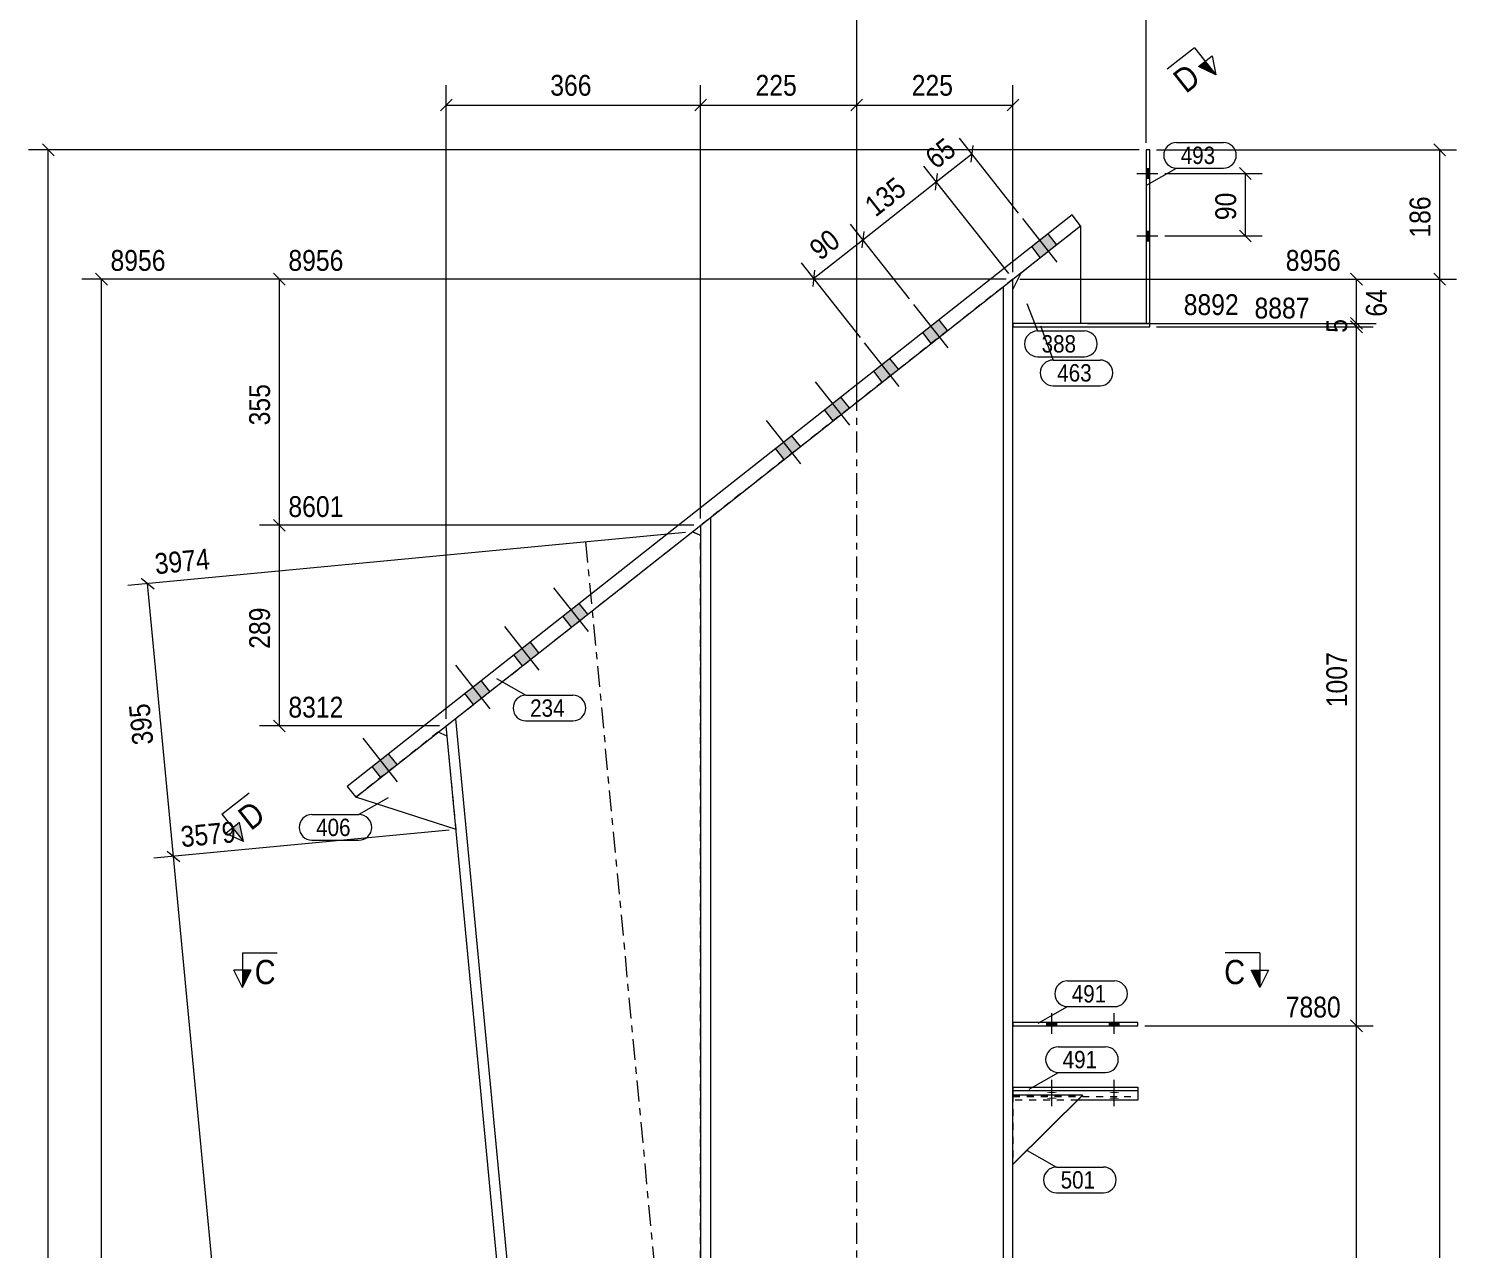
# Model space of a CAD drawing. Header units: millimetres. Extents: x 2 to 579, y 1 to 825.
# Drawn here: x 173.2 to 378.9, y 549.9 to 725.8 of the extents above; entities that cross this region are included whole.
import ezdxf

# ---------------------------------------------------------------- set-up
doc = ezdxf.new("R2010")
doc.units = ezdxf.units.MM
for name, pattern in [('XKITLINE00', [0]), ('XKITLINE01', [4, 1, -1, 1, -1]), ('XKITLINE03', [6, 3, -1, 1, -1])]:
    doc.linetypes.add(name, pattern=pattern)
for name, color, linetype, lineweight in [('Bolt', 3, 'Continuous', 0), ('Dimensions', 7, 'Continuous', 0), ('Part', 2, 'Continuous', 0), ('PartMark', 7, 'Continuous', 0), ('Section', 6, 'Continuous', 0)]:
    doc.layers.add(name, color=color, linetype=linetype, lineweight=lineweight)
doc.styles.add('ARIAL', font='ARIAL.TTF')

# ---------------------------------------------------------------- blocks, each defined once
blk = doc.blocks.new('*A7')
at = {"layer": 'Bolt'}
for points in [[(318.98, 692.79), (317.74, 694.36), (320.1, 696.22), (321.33, 694.65)], [(318.98, 692.79), (317.74, 694.36), (320.1, 696.22), (321.33, 694.65)], [(303.27, 680.41), (302.03, 681.98), (304.39, 683.83), (305.63, 682.26)], [(303.27, 680.41), (302.03, 681.98), (304.39, 683.83), (305.63, 682.26)], [(296.2, 674.83), (294.97, 676.41), (297.32, 678.26), (298.56, 676.69)], [(296.2, 674.83), (294.97, 676.41), (297.32, 678.26), (298.56, 676.69)], [(289.14, 669.26), (287.9, 670.83), (290.25, 672.69), (291.49, 671.12)], [(289.14, 669.26), (287.9, 670.83), (290.25, 672.69), (291.49, 671.12)], [(282.07, 663.69), (280.83, 665.26), (283.19, 667.12), (284.42, 665.55)], [(282.07, 663.69), (280.83, 665.26), (283.19, 667.12), (284.42, 665.55)], [(251.44, 639.55), (250.2, 641.12), (252.56, 642.97), (253.8, 641.4)], [(251.44, 639.55), (250.2, 641.12), (252.56, 642.97), (253.8, 641.4)], [(244.37, 633.97), (243.14, 635.55), (245.49, 637.4), (246.73, 635.83)], [(244.37, 633.97), (243.14, 635.55), (245.49, 637.4), (246.73, 635.83)], [(237.31, 628.4), (236.07, 629.97), (238.42, 631.83), (239.66, 630.26)], [(237.31, 628.4), (236.07, 629.97), (238.42, 631.83), (239.66, 630.26)], [(223.96, 617.88), (222.72, 619.45), (225.07, 621.31), (226.31, 619.74)], [(223.96, 617.88), (222.72, 619.45), (225.07, 621.31), (226.31, 619.74)]]:
    blk.add_hatch(color=3, dxfattribs=at).paths.add_polyline_path(points, flags=17)
at = {"layer": 'Bolt', "color": 3, "linetype": 'XKITLINE00', "lineweight": 0}
for p, q in [((321.39, 692.15), (316.44, 698.43)), ((321.39, 692.15), (316.44, 698.43)), ((321.33, 694.65), (320.1, 696.22)), ((321.33, 694.65), (320.1, 696.22)), ((318.98, 692.79), (317.74, 694.36)), ((318.98, 692.79), (317.74, 694.36)), ((305.69, 679.76), (300.74, 686.05)), ((305.69, 679.76), (300.74, 686.05)), ((305.63, 682.26), (304.39, 683.83)), ((305.63, 682.26), (304.39, 683.83)), ((303.27, 680.41), (302.03, 681.98)), ((303.27, 680.41), (302.03, 681.98)), ((298.62, 674.19), (293.67, 680.48)), ((298.62, 674.19), (293.67, 680.48)), ((298.56, 676.69), (297.32, 678.26)), ((298.56, 676.69), (297.32, 678.26)), ((291.55, 668.62), (286.6, 674.9)), ((291.55, 668.62), (286.6, 674.9)), ((296.2, 674.83), (294.97, 676.41)), ((296.2, 674.83), (294.97, 676.41)), ((289.14, 669.26), (287.9, 670.83)), ((289.14, 669.26), (287.9, 670.83)), ((291.49, 671.12), (290.25, 672.69)), ((291.49, 671.12), (290.25, 672.69)), ((284.48, 663.05), (279.53, 669.33)), ((284.48, 663.05), (279.53, 669.33)), ((284.42, 665.55), (283.19, 667.12)), ((284.42, 665.55), (283.19, 667.12)), ((282.07, 663.69), (280.83, 665.26)), ((282.07, 663.69), (280.83, 665.26)), ((253.86, 638.9), (248.9, 645.19)), ((253.86, 638.9), (248.9, 645.19)), ((253.8, 641.4), (252.56, 642.97)), ((253.8, 641.4), (252.56, 642.97)), ((251.44, 639.55), (250.2, 641.12)), ((251.44, 639.55), (250.2, 641.12)), ((246.79, 633.33), (241.84, 639.61)), ((246.79, 633.33), (241.84, 639.61)), ((246.73, 635.83), (245.49, 637.4)), ((246.73, 635.83), (245.49, 637.4)), ((239.72, 627.76), (234.77, 634.04)), ((239.72, 627.76), (234.77, 634.04)), ((244.37, 633.97), (243.14, 635.55)), ((244.37, 633.97), (243.14, 635.55)), ((239.66, 630.26), (238.42, 631.83)), ((239.66, 630.26), (238.42, 631.83)), ((237.31, 628.4), (236.07, 629.97)), ((237.31, 628.4), (236.07, 629.97)), ((226.37, 617.24), (221.42, 623.52)), ((226.37, 617.24), (221.42, 623.52)), ((223.96, 617.88), (222.72, 619.45)), ((223.96, 617.88), (222.72, 619.45)), ((226.31, 619.74), (225.07, 621.31)), ((226.31, 619.74), (225.07, 621.31))]:
    blk.add_line(p, q, dxfattribs=at)
blk = doc.blocks.new('*A11')
at = {"layer": 'Bolt'}
for points in [[(321.34, 582.6), (321.34, 582.1), (319.94, 582.1), (319.94, 582.6)], [(321.34, 582.6), (321.34, 582.1), (319.94, 582.1), (319.94, 582.6)], [(330.34, 582.6), (330.34, 582.1), (328.94, 582.1), (328.94, 582.6)], [(330.34, 582.6), (330.34, 582.1), (328.94, 582.1), (328.94, 582.6)]]:
    blk.add_hatch(color=3, dxfattribs=at).paths.add_polyline_path(points, flags=17)
at = {"layer": 'Bolt', "color": 3, "linetype": 'XKITLINE00', "lineweight": 0}
for p, q in [((319.94, 582.1), (319.94, 582.6)), ((319.94, 582.1), (319.94, 582.6)), ((320.64, 580.94), (320.64, 583.94)), ((320.64, 580.94), (320.64, 583.94)), ((321.34, 582.1), (321.34, 582.6)), ((321.34, 582.1), (321.34, 582.6)), ((328.94, 582.1), (328.94, 582.6)), ((328.94, 582.1), (328.94, 582.6)), ((329.64, 580.94), (329.64, 583.94)), ((329.64, 580.94), (329.64, 583.94)), ((330.34, 582.1), (330.34, 582.6)), ((330.34, 582.1), (330.34, 582.6))]:
    blk.add_line(p, q, dxfattribs=at)
blk = doc.blocks.new('*A12')
at = {"layer": 'Bolt'}
for points in [[(334.24, 705.61), (334.74, 705.61), (334.74, 704.21), (334.24, 704.21)], [(334.24, 696.61), (334.74, 696.61), (334.74, 695.21), (334.24, 695.21)]]:
    blk.add_hatch(color=3, dxfattribs=at).paths.add_polyline_path(points, flags=17)
at = {"layer": 'Bolt', "color": 3, "linetype": 'XKITLINE00', "lineweight": 0}
for p, q in [((332.9, 704.91), (335.9, 704.91)), ((334.24, 705.61), (334.74, 705.61)), ((334.24, 704.21), (334.74, 704.21)), ((332.9, 695.91), (335.9, 695.91)), ((334.24, 696.61), (334.74, 696.61)), ((334.24, 695.21), (334.74, 695.21))]:
    blk.add_line(p, q, dxfattribs=at)
blk = doc.blocks.new('*A13')
at = {"layer": 'Bolt'}
for points in [[(334.24, 705.61), (334.74, 705.61), (334.74, 704.21), (334.24, 704.21)], [(334.24, 696.61), (334.74, 696.61), (334.74, 695.21), (334.24, 695.21)]]:
    blk.add_hatch(color=3, dxfattribs=at).paths.add_polyline_path(points, flags=17)
at = {"layer": 'Bolt', "color": 3, "linetype": 'XKITLINE00', "lineweight": 0}
for p, q in [((332.9, 704.91), (335.9, 704.91)), ((334.24, 705.61), (334.74, 705.61)), ((334.24, 704.21), (334.74, 704.21)), ((332.9, 695.91), (335.9, 695.91)), ((334.24, 696.61), (334.74, 696.61)), ((334.24, 695.21), (334.74, 695.21))]:
    blk.add_line(p, q, dxfattribs=at)
blk = doc.blocks.new('*A14')
at = {"layer": 'Bolt'}
for points in [[(320.67, 572.58), (320.7, 572.58), (320.74, 572.58), (320.77, 572.58), (320.81, 572.58), (320.84, 572.57), (320.87, 572.57), (320.9, 572.57), (320.94, 572.57), (320.97, 572.57), (321, 572.57), (321.02, 572.57), (321.05, 572.56), (321.08, 572.56), (321.11, 572.56), (321.13, 572.56), (321.15, 572.55), (321.18, 572.55), (321.2, 572.55), (321.22, 572.55), (321.24, 572.54), (321.25, 572.54), (321.27, 572.54), (321.28, 572.53), (321.29, 572.53), (321.31, 572.53), (321.31, 572.52), (321.32, 572.52), (321.33, 572.52), (321.33, 572.51), (321.33, 572.51), (321.34, 572.5), (321.33, 572.5), (321.33, 572.5), (321.33, 572.49), (321.32, 572.49), (321.31, 572.49), (321.31, 572.48), (321.29, 572.48), (321.28, 572.48), (321.27, 572.47), (321.25, 572.47), (321.24, 572.47), (321.22, 572.46), (321.2, 572.46), (321.18, 572.46), (321.15, 572.46), (321.13, 572.45), (321.11, 572.45), (321.08, 572.45), (321.05, 572.45), (321.02, 572.44), (321, 572.44), (320.97, 572.44), (320.94, 572.44), (320.9, 572.44), (320.87, 572.44), (320.84, 572.43), (320.81, 572.43), (320.77, 572.43), (320.74, 572.43), (320.7, 572.43), (320.67, 572.43), (320.64, 572.43), (320.6, 572.43), (320.57, 572.43), (320.53, 572.43), (320.5, 572.43), (320.47, 572.43), (320.43, 572.43), (320.4, 572.44), (320.37, 572.44), (320.34, 572.44), (320.31, 572.44), (320.28, 572.44), (320.25, 572.44), (320.22, 572.45), (320.19, 572.45), (320.17, 572.45), (320.14, 572.45), (320.12, 572.46), (320.09, 572.46), (320.07, 572.46), (320.05, 572.46), (320.04, 572.47), (320.02, 572.47), (320, 572.47), (319.99, 572.48), (319.98, 572.48), (319.97, 572.48), (319.96, 572.49), (319.95, 572.49), (319.94, 572.49), (319.94, 572.5), (319.94, 572.5), (319.94, 572.5), (319.94, 572.51), (319.94, 572.51), (319.94, 572.52), (319.95, 572.52), (319.96, 572.52), (319.97, 572.53), (319.98, 572.53), (319.99, 572.53), (320, 572.54), (320.02, 572.54), (320.04, 572.54), (320.05, 572.55), (320.07, 572.55), (320.09, 572.55), (320.12, 572.55), (320.14, 572.56), (320.17, 572.56), (320.19, 572.56), (320.22, 572.56), (320.25, 572.57), (320.28, 572.57), (320.31, 572.57), (320.34, 572.57), (320.37, 572.57), (320.4, 572.57), (320.43, 572.57), (320.47, 572.58), (320.5, 572.58), (320.53, 572.58), (320.57, 572.58), (320.6, 572.58), (320.64, 572.58)], [(329.67, 572.58), (329.7, 572.58), (329.74, 572.58), (329.77, 572.58), (329.81, 572.58), (329.84, 572.57), (329.87, 572.57), (329.9, 572.57), (329.94, 572.57), (329.97, 572.57), (330, 572.57), (330.02, 572.57), (330.05, 572.56), (330.08, 572.56), (330.11, 572.56), (330.13, 572.56), (330.15, 572.55), (330.18, 572.55), (330.2, 572.55), (330.22, 572.55), (330.24, 572.54), (330.25, 572.54), (330.27, 572.54), (330.28, 572.53), (330.29, 572.53), (330.31, 572.53), (330.31, 572.52), (330.32, 572.52), (330.33, 572.52), (330.33, 572.51), (330.33, 572.51), (330.34, 572.5), (330.33, 572.5), (330.33, 572.5), (330.33, 572.49), (330.32, 572.49), (330.31, 572.49), (330.31, 572.48), (330.29, 572.48), (330.28, 572.48), (330.27, 572.47), (330.25, 572.47), (330.24, 572.47), (330.22, 572.46), (330.2, 572.46), (330.18, 572.46), (330.15, 572.46), (330.13, 572.45), (330.11, 572.45), (330.08, 572.45), (330.05, 572.45), (330.02, 572.44), (330, 572.44), (329.97, 572.44), (329.94, 572.44), (329.9, 572.44), (329.87, 572.44), (329.84, 572.43), (329.81, 572.43), (329.77, 572.43), (329.74, 572.43), (329.7, 572.43), (329.67, 572.43), (329.64, 572.43), (329.6, 572.43), (329.57, 572.43), (329.53, 572.43), (329.5, 572.43), (329.47, 572.43), (329.43, 572.43), (329.4, 572.44), (329.37, 572.44), (329.34, 572.44), (329.31, 572.44), (329.28, 572.44), (329.25, 572.44), (329.22, 572.45), (329.19, 572.45), (329.17, 572.45), (329.14, 572.45), (329.12, 572.46), (329.09, 572.46), (329.07, 572.46), (329.05, 572.46), (329.04, 572.47), (329.02, 572.47), (329, 572.47), (328.99, 572.48), (328.98, 572.48), (328.97, 572.48), (328.96, 572.49), (328.95, 572.49), (328.94, 572.49), (328.94, 572.5), (328.94, 572.5), (328.94, 572.5), (328.94, 572.51), (328.94, 572.51), (328.94, 572.52), (328.95, 572.52), (328.96, 572.52), (328.97, 572.53), (328.98, 572.53), (328.99, 572.53), (329, 572.54), (329.02, 572.54), (329.04, 572.54), (329.05, 572.55), (329.07, 572.55), (329.09, 572.55), (329.12, 572.55), (329.14, 572.56), (329.17, 572.56), (329.19, 572.56), (329.22, 572.56), (329.25, 572.57), (329.28, 572.57), (329.31, 572.57), (329.34, 572.57), (329.37, 572.57), (329.4, 572.57), (329.43, 572.57), (329.47, 572.58), (329.5, 572.58), (329.53, 572.58), (329.57, 572.58), (329.6, 572.58), (329.64, 572.58)], [(320.67, 571.74), (320.7, 571.74), (320.74, 571.74), (320.77, 571.74), (320.81, 571.74), (320.84, 571.74), (320.87, 571.73), (320.9, 571.73), (320.94, 571.73), (320.97, 571.73), (321, 571.73), (321.02, 571.73), (321.05, 571.72), (321.08, 571.72), (321.11, 571.72), (321.13, 571.72), (321.15, 571.71), (321.18, 571.71), (321.2, 571.71), (321.22, 571.71), (321.24, 571.7), (321.25, 571.7), (321.27, 571.7), (321.28, 571.69), (321.29, 571.69), (321.31, 571.69), (321.31, 571.68), (321.32, 571.68), (321.33, 571.68), (321.33, 571.67), (321.33, 571.67), (321.34, 571.67), (321.33, 571.66), (321.33, 571.66), (321.33, 571.65), (321.32, 571.65), (321.31, 571.65), (321.31, 571.64), (321.29, 571.64), (321.28, 571.64), (321.27, 571.63), (321.25, 571.63), (321.24, 571.63), (321.22, 571.62), (321.2, 571.62), (321.18, 571.62), (321.15, 571.62), (321.13, 571.61), (321.11, 571.61), (321.08, 571.61), (321.05, 571.61), (321.02, 571.6), (321, 571.6), (320.97, 571.6), (320.94, 571.6), (320.9, 571.6), (320.87, 571.6), (320.84, 571.6), (320.81, 571.59), (320.77, 571.59), (320.74, 571.59), (320.7, 571.59), (320.67, 571.59), (320.64, 571.59), (320.6, 571.59), (320.57, 571.59), (320.53, 571.59), (320.5, 571.59), (320.47, 571.59), (320.43, 571.6), (320.4, 571.6), (320.37, 571.6), (320.34, 571.6), (320.31, 571.6), (320.28, 571.6), (320.25, 571.6), (320.22, 571.61), (320.19, 571.61), (320.17, 571.61), (320.14, 571.61), (320.12, 571.62), (320.09, 571.62), (320.07, 571.62), (320.05, 571.62), (320.04, 571.63), (320.02, 571.63), (320, 571.63), (319.99, 571.64), (319.98, 571.64), (319.97, 571.64), (319.96, 571.65), (319.95, 571.65), (319.94, 571.65), (319.94, 571.66), (319.94, 571.66), (319.94, 571.67), (319.94, 571.67), (319.94, 571.67), (319.94, 571.68), (319.95, 571.68), (319.96, 571.68), (319.97, 571.69), (319.98, 571.69), (319.99, 571.69), (320, 571.7), (320.02, 571.7), (320.04, 571.7), (320.05, 571.71), (320.07, 571.71), (320.09, 571.71), (320.12, 571.71), (320.14, 571.72), (320.17, 571.72), (320.19, 571.72), (320.22, 571.72), (320.25, 571.73), (320.28, 571.73), (320.31, 571.73), (320.34, 571.73), (320.37, 571.73), (320.4, 571.73), (320.43, 571.74), (320.47, 571.74), (320.5, 571.74), (320.53, 571.74), (320.57, 571.74), (320.6, 571.74), (320.64, 571.74)], [(329.67, 571.74), (329.7, 571.74), (329.74, 571.74), (329.77, 571.74), (329.81, 571.74), (329.84, 571.74), (329.87, 571.73), (329.9, 571.73), (329.94, 571.73), (329.97, 571.73), (330, 571.73), (330.02, 571.73), (330.05, 571.72), (330.08, 571.72), (330.11, 571.72), (330.13, 571.72), (330.15, 571.71), (330.18, 571.71), (330.2, 571.71), (330.22, 571.71), (330.24, 571.7), (330.25, 571.7), (330.27, 571.7), (330.28, 571.69), (330.29, 571.69), (330.31, 571.69), (330.31, 571.68), (330.32, 571.68), (330.33, 571.68), (330.33, 571.67), (330.33, 571.67), (330.34, 571.67), (330.33, 571.66), (330.33, 571.66), (330.33, 571.65), (330.32, 571.65), (330.31, 571.65), (330.31, 571.64), (330.29, 571.64), (330.28, 571.64), (330.27, 571.63), (330.25, 571.63), (330.24, 571.63), (330.22, 571.62), (330.2, 571.62), (330.18, 571.62), (330.15, 571.62), (330.13, 571.61), (330.11, 571.61), (330.08, 571.61), (330.05, 571.61), (330.02, 571.6), (330, 571.6), (329.97, 571.6), (329.94, 571.6), (329.9, 571.6), (329.87, 571.6), (329.84, 571.6), (329.81, 571.59), (329.77, 571.59), (329.74, 571.59), (329.7, 571.59), (329.67, 571.59), (329.64, 571.59), (329.6, 571.59), (329.57, 571.59), (329.53, 571.59), (329.5, 571.59), (329.47, 571.59), (329.43, 571.6), (329.4, 571.6), (329.37, 571.6), (329.34, 571.6), (329.31, 571.6), (329.28, 571.6), (329.25, 571.6), (329.22, 571.61), (329.19, 571.61), (329.17, 571.61), (329.14, 571.61), (329.12, 571.62), (329.09, 571.62), (329.07, 571.62), (329.05, 571.62), (329.04, 571.63), (329.02, 571.63), (329, 571.63), (328.99, 571.64), (328.98, 571.64), (328.97, 571.64), (328.96, 571.65), (328.95, 571.65), (328.94, 571.65), (328.94, 571.66), (328.94, 571.66), (328.94, 571.67), (328.94, 571.67), (328.94, 571.67), (328.94, 571.68), (328.95, 571.68), (328.96, 571.68), (328.97, 571.69), (328.98, 571.69), (328.99, 571.69), (329, 571.7), (329.02, 571.7), (329.04, 571.7), (329.05, 571.71), (329.07, 571.71), (329.09, 571.71), (329.12, 571.71), (329.14, 571.72), (329.17, 571.72), (329.19, 571.72), (329.22, 571.72), (329.25, 571.73), (329.28, 571.73), (329.31, 571.73), (329.34, 571.73), (329.37, 571.73), (329.4, 571.73), (329.43, 571.74), (329.47, 571.74), (329.5, 571.74), (329.53, 571.74), (329.57, 571.74), (329.6, 571.74), (329.64, 571.74)]]:
    blk.add_hatch(color=3, dxfattribs=at).paths.add_polyline_path(points, flags=17)
at = {"layer": 'Bolt', "color": 3, "linetype": 'XKITLINE00', "lineweight": 0}
for p, q in [((320.64, 571.35), (320.64, 574.33)), ((329.64, 571.35), (329.64, 574.33)), ((320.64, 570.51), (320.64, 573.5)), ((329.64, 570.51), (329.64, 573.5))]:
    blk.add_line(p, q, dxfattribs=at)
blk = doc.blocks.new('*A15')
at = {"layer": 'Part', "color": 7, "linetype": 'XKITLINE01', "lineweight": 0}
blk.add_line((315.04, 689.68), (270.04, 654.21), dxfattribs=at)
at = {"layer": 'Part', "color": 2, "linetype": 'XKITLINE00', "lineweight": 0}
for p, q in [((315.04, 448.71), (315.04, 689.68)), ((313.64, 688.58), (313.64, 448.71)), ((271.44, 655.31), (271.44, 448.71)), ((270.04, 654.21), (270.04, 448.71))]:
    blk.add_line(p, q, dxfattribs=at)
at = {"layer": 'Part', "color": 7, "linetype": 'XKITLINE03', "lineweight": 0}
blk.add_line((292.54, 448.71), (292.54, 681.94), dxfattribs=at)
blk = doc.blocks.new('*A16')
at = {"layer": 'Part', "color": 2, "linetype": 'XKITLINE00', "lineweight": 0}
for p, q in [((323.56, 698.94), (219.11, 616.6)), ((324.79, 697.37), (323.56, 698.94)), ((220.35, 615.03), (324.79, 697.37)), ((219.11, 616.6), (220.35, 615.03))]:
    blk.add_line(p, q, dxfattribs=at)
blk = doc.blocks.new('*A19')
at = {"layer": 'Part', "color": 7, "linetype": 'XKITLINE01', "lineweight": 0}
for p, q in [((232.21, 624.39), (220.35, 615.03)), ((234.81, 610.38), (233.53, 623.82))]:
    blk.add_line(p, q, dxfattribs=at)
at = {"layer": 'Part', "color": 2, "linetype": 'XKITLINE00', "lineweight": 0}
for p, q in [((233.53, 623.82), (232.21, 624.39)), ((234.81, 610.38), (220.35, 615.03))]:
    blk.add_line(p, q, dxfattribs=at)
blk = doc.blocks.new('*A20')
at = {"layer": 'Part', "color": 7, "linetype": 'XKITLINE01', "lineweight": 0}
for p, q in [((233.39, 625.31), (268.87, 653.29)), ((268.87, 653.29), (270.04, 652.74)), ((270.04, 448.71), (270.04, 652.74)), ((270.04, 448.71), (270.04, 652.74)), ((270.04, 652.74), (270.04, 652.74))]:
    blk.add_line(p, q, dxfattribs=at)
at = {"layer": 'Part', "color": 2, "linetype": 'XKITLINE00', "lineweight": 0}
for p, q in [((270.04, 652.74), (268.87, 653.29)), ((234.7, 626.35), (251.57, 448.71)), ((250.16, 448.71), (233.39, 625.31))]:
    blk.add_line(p, q, dxfattribs=at)
at = {"layer": 'Part', "color": 7, "linetype": 'XKITLINE03', "lineweight": 0}
blk.add_line((253.47, 651.85), (270.98, 467.44), dxfattribs=at)
blk = doc.blocks.new('*A24')
at = {"layer": 'Part', "color": 2, "linetype": 'XKITLINE00', "lineweight": 0}
for p, q in [((333.04, 582.6), (315.04, 582.6)), ((333.04, 582.1), (333.04, 582.6)), ((315.04, 582.1), (333.04, 582.1))]:
    blk.add_line(p, q, dxfattribs=at)
at = {"layer": 'Part', "color": 7, "linetype": 'XKITLINE01', "lineweight": 0}
blk.add_line((315.04, 582.6), (315.04, 582.1), dxfattribs=at)
blk = doc.blocks.new('*A25')
at = {"layer": 'Part', "color": 7, "linetype": 'XKITLINE01', "lineweight": 0}
for p, q in [((316.21, 690.61), (324.79, 697.37)), ((315.04, 683.31), (315.04, 688.18)), ((324.79, 683.31), (315.04, 683.31))]:
    blk.add_line(p, q, dxfattribs=at)
at = {"layer": 'Part', "color": 2, "linetype": 'XKITLINE00', "lineweight": 0}
for p, q in [((324.79, 697.37), (324.79, 683.31)), ((315.04, 688.18), (316.21, 690.61))]:
    blk.add_line(p, q, dxfattribs=at)
blk = doc.blocks.new('*A26')
at = {"layer": 'Part', "color": 2, "linetype": 'XKITLINE00', "lineweight": 0}
for p, q in [((334.74, 708.31), (334.24, 708.31)), ((334.24, 708.31), (334.24, 683.31)), ((334.74, 683.31), (334.74, 708.31)), ((334.24, 683.31), (334.74, 683.31))]:
    blk.add_line(p, q, dxfattribs=at)
blk = doc.blocks.new('*A27')
at = {"layer": 'Part', "color": 2, "linetype": 'XKITLINE00', "lineweight": 0}
for p, q in [((334.74, 683.31), (315.04, 683.31)), ((334.74, 682.81), (334.74, 683.31)), ((315.04, 682.81), (334.74, 682.81))]:
    blk.add_line(p, q, dxfattribs=at)
at = {"layer": 'Part', "color": 7, "linetype": 'XKITLINE01', "lineweight": 0}
blk.add_line((315.04, 683.31), (315.04, 682.81), dxfattribs=at)
blk = doc.blocks.new('*A28')
at = {"layer": 'Part', "color": 2, "linetype": 'XKITLINE00', "lineweight": 0}
for p, q in [((315.04, 573.26), (333.04, 573.26)), ((315.04, 572.77), (333.04, 572.77)), ((333.04, 573.26), (333.04, 571.4)), ((333.04, 571.4), (324.38, 571.4))]:
    blk.add_line(p, q, dxfattribs=at)
at = {"layer": 'Part', "color": 7, "linetype": 'XKITLINE01', "lineweight": 0}
for p, q in [((315.04, 573.26), (315.04, 571.4)), ((315.04, 571.9), (333.04, 571.9)), ((324.38, 571.4), (315.04, 571.4))]:
    blk.add_line(p, q, dxfattribs=at)
blk = doc.blocks.new('*A29')
at = {"layer": 'Part', "color": 2, "linetype": 'XKITLINE00', "lineweight": 0}
for p, q in [((315.04, 562.17), (325.04, 572.11)), ((325.04, 572.11), (315.04, 572.11)), ((325.04, 572.06), (315.04, 562.11)), ((325.04, 572.11), (325.04, 572.06))]:
    blk.add_line(p, q, dxfattribs=at)
at = {"layer": 'Part', "color": 7, "linetype": 'XKITLINE01', "lineweight": 0}
for p, q in [((315.04, 572.11), (315.04, 562.11)), ((315.04, 572.06), (325.04, 572.06))]:
    blk.add_line(p, q, dxfattribs=at)
blk = doc.blocks.new('*A86')
at = {"layer": 'Dimensions', "color": 7, "linetype": 'XKITLINE00', "lineweight": 0}
for p, q in [((333.24, 708.31), (173.2, 708.31)), ((175.2, 709.16), (176.9, 707.46)), ((176.05, 64.42), (176.05, 708.31))]:
    blk.add_line(p, q, dxfattribs=at)
at = {"layer": 'Dimensions', "color": 3}
blk.add_point((176.05, 708.31), dxfattribs=at)
blk = doc.blocks.new('*A88')
at = {"layer": 'Dimensions', "color": 7, "linetype": 'XKITLINE00', "lineweight": 0}
for p, q in [((363.69, 683.66), (365.38, 681.96)), ((335.74, 682.81), (366.94, 682.81)), ((364.54, 582.1), (364.54, 682.81)), ((363.69, 582.95), (365.38, 581.25)), ((334.04, 582.1), (366.94, 582.1))]:
    blk.add_line(p, q, dxfattribs=at)
at = {"layer": 'Dimensions', "color": 3}
for p in [(364.54, 682.81), (364.54, 582.1)]:
    blk.add_point(p, dxfattribs=at)
at = {"layer": 'Dimensions', "color": 3, "style": 'ARIAL', "width": 0.85}
blk.add_text('8887', height=3, dxfattribs=at).set_placement((349.84, 684.01))
blk.add_text('1007', height=3, rotation=90.0002, dxfattribs=at).set_placement((363.19, 628))
blk = doc.blocks.new('*A89')
at = {"layer": 'Dimensions', "color": 7, "linetype": 'XKITLINE00', "lineweight": 0}
for p, q in [((325.79, 683.31), (366.94, 683.31)), ((363.69, 684.16), (365.38, 682.46)), ((363.69, 683.66), (365.38, 681.96)), ((364.54, 682.81), (364.54, 683.31)), ((335.74, 682.81), (366.94, 682.81))]:
    blk.add_line(p, q, dxfattribs=at)
at = {"layer": 'Dimensions', "color": 3}
for p in [(364.54, 683.31), (364.54, 682.81)]:
    blk.add_point(p, dxfattribs=at)
at = {"layer": 'Dimensions', "color": 3, "style": 'ARIAL', "width": 0.85}
blk.add_text('8892', height=3, dxfattribs=at).set_placement((339.64, 684.51))
blk.add_text('5', height=3, rotation=90.0002, dxfattribs=at).set_placement((363.19, 681.95))
blk = doc.blocks.new('*A90')
at = {"layer": 'Dimensions', "color": 7, "linetype": 'XKITLINE00', "lineweight": 0}
for p, q in [((316.04, 689.68), (367.39, 689.68)), ((363.69, 690.53), (365.38, 688.83)), ((364.54, 683.31), (364.54, 689.68)), ((325.79, 683.31), (367.39, 683.31)), ((363.69, 684.16), (365.38, 682.46))]:
    blk.add_line(p, q, dxfattribs=at)
at = {"layer": 'Dimensions', "color": 3}
for p in [(364.54, 689.68), (364.54, 683.31)]:
    blk.add_point(p, dxfattribs=at)
at = {"layer": 'Dimensions', "color": 3, "style": 'ARIAL', "width": 0.85}
blk.add_text('8956', height=3, dxfattribs=at).set_placement((354.34, 690.88))
blk.add_text('64', height=3, rotation=90.0002, dxfattribs=at).set_placement((368.89, 684.27))
blk = doc.blocks.new('*A91')
at = {"layer": 'Dimensions', "color": 7, "linetype": 'XKITLINE00', "lineweight": 0}
for p, q in [((347.69, 705.76), (349.38, 704.06)), ((336.9, 704.91), (350.94, 704.91)), ((348.54, 695.91), (348.54, 704.91)), ((336.9, 695.91), (350.94, 695.91)), ((347.69, 696.76), (349.38, 695.06))]:
    blk.add_line(p, q, dxfattribs=at)
at = {"layer": 'Dimensions', "color": 3}
for p in [(348.54, 704.91), (348.54, 695.91)]:
    blk.add_point(p, dxfattribs=at)
at = {"layer": 'Dimensions', "color": 3, "style": 'ARIAL', "width": 0.85}
blk.add_text('90', height=3, rotation=90.0002, dxfattribs=at).set_placement((347.19, 698.18))
blk = doc.blocks.new('*A92')
at = {"layer": 'Dimensions', "color": 7, "linetype": 'XKITLINE00', "lineweight": 0}
for p, q in [((233.81, 610.29), (191.25, 606.25)), ((193.16, 607.28), (195.01, 605.75)), ((224.01, 291.45), (194.09, 606.51))]:
    blk.add_line(p, q, dxfattribs=at)
at = {"layer": 'Dimensions', "color": 3}
blk.add_point((194.09, 606.51), dxfattribs=at)
at = {"layer": 'Dimensions', "color": 3, "style": 'ARIAL', "width": 0.85}
blk.add_text('3579', height=3, rotation=5.4259, dxfattribs=at).set_placement((195.27, 607.83))
blk = doc.blocks.new('*A93')
at = {"layer": 'Dimensions', "color": 7, "linetype": 'XKITLINE00', "lineweight": 0}
for p, q in [((267.88, 653.2), (187.52, 645.56)), ((189.43, 646.6), (191.28, 645.07)), ((194.09, 606.51), (190.35, 645.83)), ((233.81, 610.29), (191.25, 606.25)), ((193.16, 607.28), (195.01, 605.75))]:
    blk.add_line(p, q, dxfattribs=at)
at = {"layer": 'Dimensions', "color": 3}
for p in [(190.35, 645.83), (194.09, 606.51)]:
    blk.add_point(p, dxfattribs=at)
at = {"layer": 'Dimensions', "color": 3, "style": 'ARIAL', "width": 0.85}
for s, rotation, p in [('3974', 5.4259, (191.53, 647.15)), ('395', 95.4261, (191.19, 622.72))]:
    blk.add_text(s, height=3, rotation=rotation, dxfattribs=at).set_placement(p)
blk = doc.blocks.new('*A94')
at = {"layer": 'Dimensions', "color": 7, "linetype": 'XKITLINE00', "lineweight": 0}
for p, q in [((292.54, 672.94), (292.54, 733.61)), ((334.24, 709.31), (334.24, 733.61)), ((293.38, 731.61), (291.69, 729.91)), ((292.54, 730.76), (334.24, 730.76)), ((335.09, 731.61), (333.39, 729.91))]:
    blk.add_line(p, q, dxfattribs=at)
at = {"layer": 'Dimensions', "color": 3}
for p in [(292.54, 730.76), (334.24, 730.76)]:
    blk.add_point(p, dxfattribs=at)
at = {"layer": 'Dimensions', "color": 3, "style": 'ARIAL', "width": 0.85}
blk.add_text('417', height=3, dxfattribs=at).set_placement((310.05, 732.11))
blk = doc.blocks.new('*A97')
at = {"layer": 'PartMark', "color": 7, "linetype": 'XKITLINE00', "lineweight": 0}
for p, q in [((317.07, 564.14), (321.31, 561.75)), ((321.31, 561.75), (328.07, 561.75)), ((321.31, 558.05), (328.07, 558.05))]:
    blk.add_line(p, q, dxfattribs=at)
for centre, start, end in [((321.31, 559.9), 90, 270), ((328.07, 559.9), 270, 90)]:
    blk.add_arc(centre, 1.85, start, end, dxfattribs=at)
at = {"layer": 'PartMark', "color": 3, "style": 'ARIAL', "width": 0.85}
blk.add_text('501', height=2.5, dxfattribs=at).set_placement((321.91, 558.65))
blk = doc.blocks.new('*A98')
at = {"layer": 'PartMark', "color": 7, "linetype": 'XKITLINE00', "lineweight": 0}
for p, q in [((321.6, 579.08), (328.37, 579.08)), ((317.36, 572.99), (321.6, 575.38)), ((321.6, 575.38), (328.37, 575.38))]:
    blk.add_line(p, q, dxfattribs=at)
for centre, start, end in [((321.6, 577.23), 90, 270), ((328.37, 577.23), 270, 90)]:
    blk.add_arc(centre, 1.85, start, end, dxfattribs=at)
at = {"layer": 'PartMark', "color": 3, "style": 'ARIAL', "width": 0.85}
blk.add_text('491', height=2.5, dxfattribs=at).set_placement((322.2, 575.98))
blk = doc.blocks.new('*A99')
at = {"layer": 'PartMark', "color": 7, "linetype": 'XKITLINE00', "lineweight": 0}
for p, q in [((319.01, 682.94), (320.82, 678.03)), ((320.82, 678.03), (327.58, 678.03)), ((320.82, 674.33), (327.58, 674.33))]:
    blk.add_line(p, q, dxfattribs=at)
for centre, start, end in [((320.82, 676.18), 90, 270), ((327.58, 676.18), 270, 90)]:
    blk.add_arc(centre, 1.85, start, end, dxfattribs=at)
at = {"layer": 'PartMark', "color": 3, "style": 'ARIAL', "width": 0.85}
blk.add_text('463', height=2.5, dxfattribs=at).set_placement((321.42, 674.93))
blk = doc.blocks.new('*A100')
at = {"layer": 'PartMark', "color": 7, "linetype": 'XKITLINE00', "lineweight": 0}
for p, q in [((338.61, 709.37), (345.37, 709.37)), ((334.37, 703.28), (338.61, 705.67)), ((338.61, 705.67), (345.37, 705.67))]:
    blk.add_line(p, q, dxfattribs=at)
for centre, start, end in [((338.61, 707.52), 90, 270), ((345.37, 707.52), 270, 90)]:
    blk.add_arc(centre, 1.85, start, end, dxfattribs=at)
at = {"layer": 'PartMark', "color": 3, "style": 'ARIAL', "width": 0.85}
blk.add_text('493', height=2.5, dxfattribs=at).set_placement((339.21, 706.27))
blk = doc.blocks.new('*A101')
at = {"layer": 'PartMark', "color": 7, "linetype": 'XKITLINE00', "lineweight": 0}
for p, q in [((317.02, 686.15), (318.57, 682.21)), ((318.57, 682.21), (325.33, 682.21)), ((318.57, 678.51), (325.33, 678.51))]:
    blk.add_line(p, q, dxfattribs=at)
for centre, start, end in [((318.57, 680.36), 90, 270), ((325.33, 680.36), 270, 90)]:
    blk.add_arc(centre, 1.85, start, end, dxfattribs=at)
at = {"layer": 'PartMark', "color": 3, "style": 'ARIAL', "width": 0.85}
blk.add_text('388', height=2.5, dxfattribs=at).set_placement((319.17, 679.11))
blk = doc.blocks.new('*A102')
at = {"layer": 'PartMark', "color": 7, "linetype": 'XKITLINE00', "lineweight": 0}
for p, q in [((322.91, 588.56), (329.67, 588.56)), ((318.67, 582.47), (322.91, 584.86)), ((322.91, 584.86), (329.67, 584.86))]:
    blk.add_line(p, q, dxfattribs=at)
for centre, start, end in [((322.91, 586.71), 90, 270), ((329.67, 586.71), 270, 90)]:
    blk.add_arc(centre, 1.85, start, end, dxfattribs=at)
at = {"layer": 'PartMark', "color": 3, "style": 'ARIAL', "width": 0.85}
blk.add_text('491', height=2.5, dxfattribs=at).set_placement((323.51, 585.46))
blk = doc.blocks.new('*A105')
at = {"layer": 'PartMark', "color": 7, "linetype": 'XKITLINE00', "lineweight": 0}
for p, q in [((225.04, 614.93), (220.8, 612.54)), ((214.04, 612.54), (220.8, 612.54)), ((214.04, 608.84), (220.8, 608.84))]:
    blk.add_line(p, q, dxfattribs=at)
for centre, start, end in [((214.04, 610.69), 90, 270), ((220.8, 610.69), 270, 90)]:
    blk.add_arc(centre, 1.85, start, end, dxfattribs=at)
at = {"layer": 'PartMark', "color": 3, "style": 'ARIAL', "width": 0.85}
blk.add_text('406', height=2.5, dxfattribs=at).set_placement((214.64, 609.44))
blk = doc.blocks.new('*A106')
at = {"layer": 'PartMark', "color": 7, "linetype": 'XKITLINE00', "lineweight": 0}
for p, q in [((240.63, 632.12), (244.87, 629.73)), ((244.87, 629.73), (251.63, 629.73)), ((244.87, 626.03), (251.63, 626.03))]:
    blk.add_line(p, q, dxfattribs=at)
for centre, start, end in [((244.87, 627.88), 90, 270), ((251.63, 627.88), 270, 90)]:
    blk.add_arc(centre, 1.85, start, end, dxfattribs=at)
at = {"layer": 'PartMark', "color": 3, "style": 'ARIAL', "width": 0.85}
blk.add_text('234', height=2.5, dxfattribs=at).set_placement((245.47, 626.63))
blk = doc.blocks.new('*A110')
at = {"layer": 'Section'}
for points in [[(205.29, 590.1), (204.04, 587.6), (204.04, 590.1)], [(350.6, 590.1), (350.6, 587.6), (349.35, 590.1)]]:
    blk.add_hatch(color=3, dxfattribs=at).paths.add_polyline_path(points, flags=17)
at = {"layer": 'Section', "color": 1, "linetype": 'XKITLINE00', "lineweight": 0}
for p, q in [((204.04, 592.6), (209.04, 592.6)), ((204.04, 592.6), (204.04, 587.6)), ((350.6, 592.6), (345.6, 592.6)), ((350.6, 592.6), (350.6, 587.6))]:
    blk.add_line(p, q, dxfattribs=at)
at = {"layer": 'Section', "color": 3, "linetype": 'XKITLINE00', "lineweight": 0}
for p, q in [((204.04, 587.6), (202.79, 590.1)), ((205.29, 590.1), (202.79, 590.1)), ((204.04, 587.6), (205.29, 590.1)), ((349.35, 590.1), (351.85, 590.1)), ((350.6, 587.6), (349.35, 590.1)), ((351.85, 590.1), (350.6, 587.6))]:
    blk.add_line(p, q, dxfattribs=at)
at = {"layer": 'Section', "color": 7, "style": 'ARIAL', "width": 0.85}
for p in [(205.79, 588.1), (345.48, 588.1)]:
    blk.add_text('C', height=3.5, dxfattribs=at).set_placement(p)
blk = doc.blocks.new('*A111')
at = {"layer": 'Section'}
for points in [[(342.74, 721.07), (344.29, 719.11), (341.76, 720.3)], [(203.6, 611.38), (204.17, 608.64), (202.62, 610.61)]]:
    blk.add_hatch(color=3, dxfattribs=at).paths.add_polyline_path(points, flags=17)
at = {"layer": 'Section', "color": 1, "linetype": 'XKITLINE00', "lineweight": 0}
for p, q in [((341.19, 723.03), (337.26, 719.94)), ((341.19, 723.03), (344.29, 719.11)), ((201.07, 612.57), (205, 615.67)), ((201.07, 612.57), (204.17, 608.64))]:
    blk.add_line(p, q, dxfattribs=at)
at = {"layer": 'Section', "color": 3, "linetype": 'XKITLINE00', "lineweight": 0}
for p, q in [((341.76, 720.3), (343.72, 721.84)), ((344.29, 719.11), (341.76, 720.3)), ((343.72, 721.84), (344.29, 719.11)), ((203.6, 611.38), (201.64, 609.83)), ((204.17, 608.64), (203.6, 611.38)), ((204.17, 608.64), (201.64, 609.83))]:
    blk.add_line(p, q, dxfattribs=at)
at = {"layer": 'Section', "color": 7, "style": 'ARIAL', "width": 0.85}
for p in [(339.96, 716.33), (205.23, 610.12)]:
    blk.add_text('D', height=3.5, rotation=38.2507, dxfattribs=at).set_placement(p)
blk = doc.blocks.new('*A114')
at = {"layer": 'Dimensions', "color": 7, "linetype": 'XKITLINE00', "lineweight": 0}
for p, q in [((208.49, 655.05), (210.19, 653.36)), ((269.04, 654.21), (206.49, 654.21)), ((209.34, 625.31), (209.34, 654.21)), ((208.49, 626.16), (210.19, 624.47)), ((232.39, 625.31), (206.49, 625.31))]:
    blk.add_line(p, q, dxfattribs=at)
at = {"layer": 'Dimensions', "color": 3}
for p in [(209.34, 654.21), (209.34, 625.31)]:
    blk.add_point(p, dxfattribs=at)
at = {"layer": 'Dimensions', "color": 3, "style": 'ARIAL', "width": 0.85}
for s, p in [('8601', (210.64, 655.41)), ('8312', (210.64, 626.51))]:
    blk.add_text(s, height=3, dxfattribs=at).set_placement(p)
blk.add_text('289', height=3, rotation=90.0002, dxfattribs=at).set_placement((207.99, 636.42))
blk = doc.blocks.new('*A115')
at = {"layer": 'Dimensions', "color": 7, "linetype": 'XKITLINE00', "lineweight": 0}
for p, q in [((314.04, 689.68), (206.49, 689.68)), ((208.49, 690.53), (210.19, 688.83)), ((209.34, 654.21), (209.34, 689.68)), ((208.49, 655.05), (210.19, 653.36)), ((269.04, 654.21), (206.49, 654.21))]:
    blk.add_line(p, q, dxfattribs=at)
at = {"layer": 'Dimensions', "color": 3}
for p in [(209.34, 689.68), (209.34, 654.21)]:
    blk.add_point(p, dxfattribs=at)
at = {"layer": 'Dimensions', "color": 3, "style": 'ARIAL', "width": 0.85}
blk.add_text('8956', height=3, dxfattribs=at).set_placement((210.64, 690.88))
blk.add_text('355', height=3, rotation=90.0002, dxfattribs=at).set_placement((207.99, 668.61))
blk = doc.blocks.new('*A116')
at = {"layer": 'Dimensions', "color": 7, "linetype": 'XKITLINE00', "lineweight": 0}
for p, q in [((233.39, 626.31), (233.39, 717.61)), ((270.04, 655.21), (270.04, 717.61)), ((234.24, 715.61), (232.54, 713.91)), ((233.39, 714.76), (270.04, 714.76)), ((270.88, 715.61), (269.19, 713.91))]:
    blk.add_line(p, q, dxfattribs=at)
at = {"layer": 'Dimensions', "color": 3}
for p in [(233.39, 714.76), (270.04, 714.76)]:
    blk.add_point(p, dxfattribs=at)
at = {"layer": 'Dimensions', "color": 3, "style": 'ARIAL', "width": 0.85}
blk.add_text('366', height=3, dxfattribs=at).set_placement((248.37, 716.11))
blk = doc.blocks.new('*A117')
at = {"layer": 'Dimensions', "color": 7, "linetype": 'XKITLINE00', "lineweight": 0}
for p, q in [((270.04, 655.21), (270.04, 717.61)), ((292.54, 672.94), (292.54, 717.61)), ((270.88, 715.61), (269.19, 713.91)), ((270.04, 714.76), (292.54, 714.76)), ((293.38, 715.61), (291.69, 713.91))]:
    blk.add_line(p, q, dxfattribs=at)
at = {"layer": 'Dimensions', "color": 3}
for p in [(270.04, 714.76), (292.54, 714.76)]:
    blk.add_point(p, dxfattribs=at)
at = {"layer": 'Dimensions', "color": 3, "style": 'ARIAL', "width": 0.85}
blk.add_text('225', height=3, dxfattribs=at).set_placement((277.95, 716.11))
blk = doc.blocks.new('*A118')
at = {"layer": 'Dimensions', "color": 7, "linetype": 'XKITLINE00', "lineweight": 0}
for p, q in [((292.54, 672.94), (292.54, 717.61)), ((315.04, 690.68), (315.04, 717.61)), ((293.38, 715.61), (291.69, 713.91)), ((292.54, 714.76), (315.04, 714.76)), ((315.88, 715.61), (314.19, 713.91))]:
    blk.add_line(p, q, dxfattribs=at)
at = {"layer": 'Dimensions', "color": 3}
for p in [(292.54, 714.76), (315.04, 714.76)]:
    blk.add_point(p, dxfattribs=at)
at = {"layer": 'Dimensions', "color": 3, "style": 'ARIAL', "width": 0.85}
blk.add_text('225', height=3, dxfattribs=at).set_placement((300.45, 716.11))
blk = doc.blocks.new('*A119')
at = {"layer": 'Dimensions', "color": 7, "linetype": 'XKITLINE00', "lineweight": 0}
for p, q in [((300.12, 686.83), (291.63, 697.6)), ((293.53, 696.56), (293.25, 694.17)), ((286.32, 689.79), (293.39, 695.36)), ((293.05, 681.26), (284.56, 692.03)), ((286.46, 690.98), (286.18, 688.6))]:
    blk.add_line(p, q, dxfattribs=at)
at = {"layer": 'Dimensions', "color": 3}
for p in [(293.39, 695.36), (286.32, 689.79)]:
    blk.add_point(p, dxfattribs=at)
at = {"layer": 'Dimensions', "color": 3, "style": 'ARIAL', "width": 0.85}
blk.add_text('90', height=3, rotation=38.2507, dxfattribs=at).set_placement((287.27, 692.26))
blk = doc.blocks.new('*A120')
at = {"layer": 'Dimensions', "color": 7, "linetype": 'XKITLINE00', "lineweight": 0}
for p, q in [((314.42, 690.47), (302.21, 705.95)), ((293.39, 695.36), (303.98, 703.71)), ((304.12, 704.9), (303.84, 702.52)), ((300.12, 686.83), (291.63, 697.6)), ((293.53, 696.56), (293.25, 694.17))]:
    blk.add_line(p, q, dxfattribs=at)
at = {"layer": 'Dimensions', "color": 3}
for p in [(303.98, 703.71), (293.39, 695.36)]:
    blk.add_point(p, dxfattribs=at)
at = {"layer": 'Dimensions', "color": 3, "style": 'ARIAL', "width": 0.85}
blk.add_text('135', height=3, rotation=38.2507, dxfattribs=at).set_placement((295.23, 698.53))
blk = doc.blocks.new('*A121')
at = {"layer": 'Dimensions', "color": 7, "linetype": 'XKITLINE00', "lineweight": 0}
for p, q in [((315.82, 699.21), (307.33, 709.98)), ((303.98, 703.71), (309.1, 707.75)), ((309.24, 708.94), (308.96, 706.55)), ((314.42, 690.47), (302.21, 705.95)), ((304.12, 704.9), (303.84, 702.52))]:
    blk.add_line(p, q, dxfattribs=at)
at = {"layer": 'Dimensions', "color": 3}
for p in [(309.1, 707.75), (303.98, 703.71)]:
    blk.add_point(p, dxfattribs=at)
at = {"layer": 'Dimensions', "color": 3, "style": 'ARIAL', "width": 0.85}
blk.add_text('65', height=3, rotation=38.2507, dxfattribs=at).set_placement((303.95, 705.41))
blk = doc.blocks.new('*A122')
at = {"layer": 'Dimensions', "color": 7, "linetype": 'XKITLINE00', "lineweight": 0}
for p, q in [((316.04, 689.68), (378.94, 689.68)), ((375.69, 690.53), (377.38, 688.83)), ((376.54, 66.42), (376.54, 689.68))]:
    blk.add_line(p, q, dxfattribs=at)
at = {"layer": 'Dimensions', "color": 3}
blk.add_point((376.54, 689.68), dxfattribs=at)
blk = doc.blocks.new('*A123')
at = {"layer": 'Dimensions', "color": 7, "linetype": 'XKITLINE00', "lineweight": 0}
for p, q in [((335.74, 708.31), (378.94, 708.31)), ((375.69, 709.16), (377.38, 707.46)), ((376.54, 689.68), (376.54, 708.31)), ((316.04, 689.68), (378.94, 689.68)), ((375.69, 690.53), (377.38, 688.83))]:
    blk.add_line(p, q, dxfattribs=at)
at = {"layer": 'Dimensions', "color": 3}
for p in [(376.54, 708.31), (376.54, 689.68)]:
    blk.add_point(p, dxfattribs=at)
at = {"layer": 'Dimensions', "color": 3, "style": 'ARIAL', "width": 0.85}
blk.add_text('186', height=3, rotation=90.0002, dxfattribs=at).set_placement((375.19, 695.66))
blk = doc.blocks.new('*A125')
at = {"layer": 'Dimensions', "color": 7, "linetype": 'XKITLINE00', "lineweight": 0}
for p, q in [((314.04, 689.68), (180.86, 689.68)), ((182.86, 690.53), (184.56, 688.83)), ((183.71, 294.82), (183.71, 689.68))]:
    blk.add_line(p, q, dxfattribs=at)
at = {"layer": 'Dimensions', "color": 3}
blk.add_point((183.71, 689.68), dxfattribs=at)
at = {"layer": 'Dimensions', "color": 3, "style": 'ARIAL', "width": 0.85}
blk.add_text('8956', height=3, dxfattribs=at).set_placement((185.01, 690.88))
blk = doc.blocks.new('*A126')
at = {"layer": 'Dimensions', "color": 7, "linetype": 'XKITLINE00', "lineweight": 0}
for p, q in [((363.69, 582.95), (365.38, 581.25)), ((334.04, 582.1), (366.94, 582.1)), ((364.54, 66.42), (364.54, 582.1))]:
    blk.add_line(p, q, dxfattribs=at)
at = {"layer": 'Dimensions', "color": 3}
blk.add_point((364.54, 582.1), dxfattribs=at)
at = {"layer": 'Dimensions', "color": 3, "style": 'ARIAL', "width": 0.85}
blk.add_text('7880', height=3, dxfattribs=at).set_placement((354.34, 583.3))

msp = doc.modelspace()

# ---------------------------------------------------------------- block references
at = {"lineweight": 0}
for name in ['*A94', '*A111', '*A116', '*A117', '*A118', '*A121', '*A86', '*A123', '*A26', '*A100', '*A120', '*A91', '*A12', '*A13', '*A16', '*A7', '*A119', '*A25', '*A125', '*A115', '*A90', '*A122', '*A89', '*A101', '*A88', '*A27', '*A99', '*A114', '*A93', '*A20', '*A106', '*A19', '*A105', '*A92', '*A110', '*A102', '*A126', '*A24', '*A11', '*A98', '*A14', '*A28', '*A29', '*A97']:
    msp.add_blockref(name, (0, 0), dxfattribs=at)
at = {"layer": 'Part', "lineweight": 0}
msp.add_blockref('*A15', (0, 0), dxfattribs=at)

doc.saveas('drawing.dxf')
